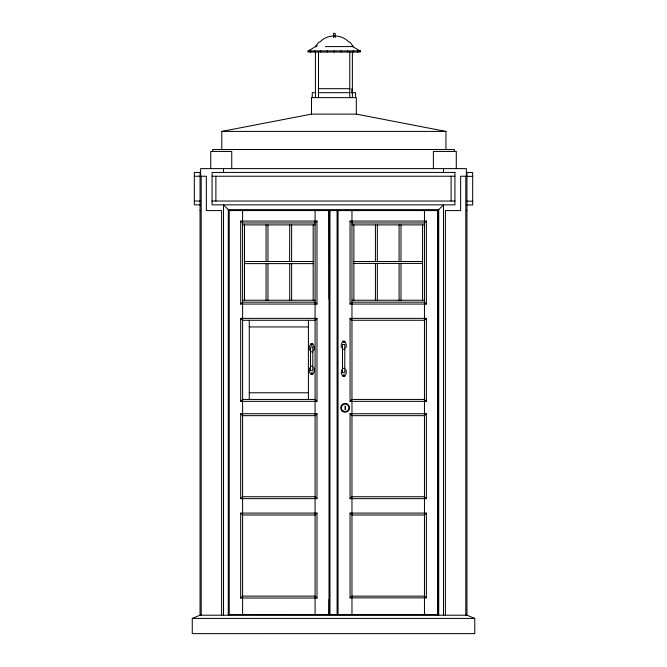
<?xml version="1.0" encoding="UTF-8"?>
<svg xmlns="http://www.w3.org/2000/svg" width="667" height="667" viewBox="0 0 667 667"><rect width="100%" height="100%" fill="white"/><g stroke="black" fill="none" stroke-linecap="round" stroke-linejoin="round"><path stroke-width="1" d="M289.62 261.514L289.72 224.887M329.165 599.233L329.023 614.674L229.24 614.64M309.755 367.75L309.271 371.377L310.797 374.429L312.756 374.429L314.232 371.377L314.232 368.326L313.657 367.75M341.746 369.776L341.262 373.395L342.788 376.446L344.747 376.446L346.223 373.395L346.223 370.343L345.648 369.776M317 221.069L315.091 222.978L242.596 222.978L240.687 221.069L317 221.069L317 304.06L240.687 304.06L240.687 221.069M240.687 304.06L242.596 302.151L315.091 302.151L317 304.06M317 318.367L315.091 320.277L242.596 320.277L240.687 318.367L317 318.367L317 401.351L240.687 401.351L240.687 318.367M240.687 401.351L242.596 399.441L315.091 399.441L317 401.351M426.371 221.069L424.462 222.978L351.968 222.978L350.058 221.069L426.371 221.069L426.371 304.06L350.058 304.06L350.058 221.069M350.058 304.06L351.968 302.151L424.462 302.151L426.371 304.06M317 413.757L315.091 415.658L242.596 415.658L240.687 413.757L317 413.757L317 498.649L240.687 498.649L240.687 413.757M240.687 498.649L242.596 496.74L315.091 496.74L317 498.649M426.371 318.367L424.462 320.277L351.968 320.277L350.058 318.367L426.371 318.367L426.371 401.351L350.058 401.351L350.058 318.367M350.058 401.351L351.968 399.441L424.462 399.441L426.371 401.351M317 513.098L315.091 514.999L242.596 514.999L240.687 513.098L317 513.098L317 598.041L240.687 598.041L240.687 513.098M240.687 598.041L242.596 596.131L315.091 596.131L317 598.041M426.371 413.757L424.462 415.658L351.968 415.658L350.058 413.757L426.371 413.757L426.371 498.649L350.058 498.649L350.058 413.757M350.058 498.649L351.968 496.74L424.462 496.74L426.371 498.649M426.371 513.098L424.462 514.999L351.968 514.999L350.058 513.098L426.371 513.098L426.371 597.849L350.058 597.849L350.058 513.098M350.058 597.849L351.968 596.131L424.462 596.131L426.371 597.849M313.515 350.292L314.232 349.725L314.232 346.957L312.756 343.613L310.739 343.613L309.271 346.957L309.271 349.725L309.897 350.292M345.506 347.74L346.223 347.165L346.223 344.397L344.747 341.062L342.73 341.062L341.262 344.397L341.262 347.165L341.888 347.74M308.304 50.9L317.2 45.606M192.271 618.409L200.05 615.207L466.95 615.207L474.771 618.409L474.771 633.65L192.271 633.633L192.271 618.409L474.771 618.409M221.794 149.533L221.794 131.407L311.489 114.115L356.32 114.115L445.948 131.407L445.948 149.533M311.747 343.997C310.213 347.382 313.932 342.304 311.747 345.147M343.738 341.446C342.204 344.822 345.923 339.745 343.738 342.588M311.747 372.711C310.213 376.096 313.932 371.019 311.747 373.862M343.738 374.737C342.204 378.114 345.923 373.036 343.738 375.88M341.054 50.9L341.154 52.043M347.49 50.9L347.69 52.043M316.708 46.59L315.383 46.59L318.868 42.046L319.952 42.046C327.322 33.925 341.479 33.959 348.866 42.046L349.892 42.046L353.385 46.59L325.413 46.59M318.376 88.678L350.067 88.678M314.49 92.68L312.256 92.68L312.256 97.64M318.051 92.68L350.067 92.68M351.534 92.68L355.553 92.68L355.553 97.64M221.794 131.407L445.948 131.407M200.625 172.428L194.33 172.428L194.33 204.852L200.625 204.852M466.375 172.536L472.67 172.536L472.67 204.969L466.375 204.969M194.33 176.238L206.353 176.238L206.353 210.58L221.611 210.58L221.611 615.207M212.073 176.238L454.927 176.238M466.95 176.238L460.647 176.238L460.647 210.58L445.389 210.58L445.389 615.207M466.95 176.355L472.67 176.355M194.33 201.042L200.05 201.042M212.073 201.042L454.927 201.042M466.95 201.159L472.67 201.159M200.05 210.58L200.625 210.58M223.52 615.207L223.52 204.852L229.24 210.58L437.819 210.58L437.76 614.674L329.014 614.674L329.014 210.58L329.165 299.024M466.375 210.58L466.95 210.58M242.596 224.887L315.091 224.887M351.968 224.887L424.462 224.887M244.506 261.514L313.182 261.514M353.877 261.514L422.553 261.514M353.877 263.423L422.553 263.423M244.506 263.615L313.182 263.615M242.596 300.242L315.091 300.242M351.968 300.242L424.462 300.242M249.275 326.947L308.412 326.947M342.505 349.266L344.797 349.266M310.514 351.817L312.806 351.817M310.514 366.316L312.806 366.316M342.505 368.342L344.797 368.342M249.275 392.771L308.412 392.771M320.777 50.9L320.585 52.043M327.222 50.9L327.122 52.043M351.968 46.131L359.972 50.9M466.95 172.536L466.95 615.207M466.375 176.597L466.375 168.609L200.625 168.609L200.625 176.48M465.799 176.238L465.799 615.207M456.286 168.609L456.286 151.442L433.392 151.442L433.392 168.609M454.377 151.442L454.377 149.533L212.665 149.533L212.665 151.442M451.109 176.238L451.109 201.042M443.48 168.609L443.48 172.428M443.48 615.207L443.48 204.852L437.76 210.58L437.76 615.207M438.711 615.207L438.711 209.621L228.289 209.621L228.289 615.207M424.462 210.58L424.462 614.674M422.553 224.887L422.553 300.242M400.992 224.887L400.992 261.514M400.992 263.423L400.992 300.242M399.091 224.887L399.091 261.514M399.091 263.423L399.091 300.242M377.339 224.887L377.339 261.514M377.339 263.423L377.339 300.242M375.429 224.887L375.429 261.514M375.429 263.423L375.429 300.242M357.612 50.9L357.612 52.043M356.32 114.115L356.32 97.64L311.489 97.64L311.489 114.115M353.877 224.887L353.877 300.242M353.302 50.9L353.302 52.043M352.384 51.943L352.384 97.64M351.968 210.58L351.968 614.674M351.876 88.678L351.876 92.68M349.758 51.918L349.758 97.64M338.044 210.58L338.044 614.674M337.085 210.58L337.085 614.674M335.184 37.477L335.184 33.35L333.575 33.35L333.575 37.477M334.134 50.9L334.134 52.043M329.973 210.58L329.973 614.674M318.509 51.943L318.509 97.64M315.424 51.943L315.424 97.64M314.966 50.9L314.966 52.043M315.091 210.58L315.091 614.64M313.182 224.887L313.182 300.242M310.664 50.9L310.664 52.043M308.412 320.277L308.412 399.441M291.629 224.887L291.629 261.514M291.629 263.615L291.629 300.242M289.72 263.615L289.72 300.242M267.967 224.887L267.967 261.514M267.967 263.615L267.967 300.242M266.058 224.887L266.058 261.514M266.058 263.615L266.058 300.242M249.275 320.277L249.275 399.441M244.506 224.887L244.506 300.242M242.596 210.58L242.596 614.64M231.741 168.609L231.741 151.442L210.755 151.442L210.755 168.609M229.24 210.58L229.24 615.207M223.52 168.609L223.52 172.428M215.891 176.238L215.891 201.042M201.201 176.238L201.201 615.207M200.05 172.428L200.05 615.207M360.322 50.9L307.954 50.9L307.954 52.043L360.322 52.043L360.322 50.9M454.927 172.428L212.073 172.428L212.073 204.852L454.927 204.852L454.927 172.428M344.797 344.497L342.505 344.497L342.505 372.736L344.797 372.736L344.797 344.497M312.806 347.057L310.514 347.057L310.514 370.71L312.806 370.71L312.806 347.057M345.564 409.58L345.014 409.58L345.014 406.145L345.564 406.178L345.564 409.58M342.038 410.922A4.386 4.386 0 0 0 349.383 408.954A4.386 4.386 0 0 0 344.005 403.577A4.386 4.386 0 0 0 342.038 410.922M343.247 411.105A3.802 3.802 0 0 0 348.941 407.812A3.802 3.802 0 0 0 343.247 404.527A3.802 3.802 0 0 0 343.247 411.105"/></g></svg>
